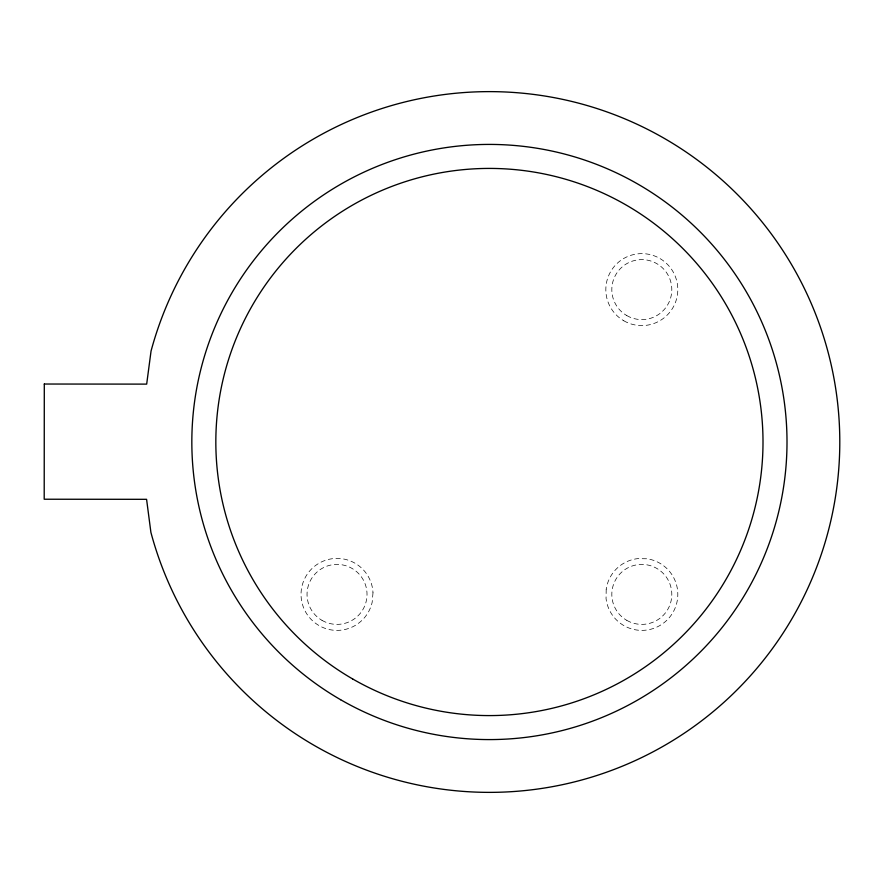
<?xml version="1.0" encoding="UTF-8"?>
<svg xmlns="http://www.w3.org/2000/svg" width="884" height="884" viewBox="0 0 884 884"><rect width="100%" height="100%" fill="white"/><g stroke="black" fill="none" stroke-linecap="round" stroke-linejoin="round"><path stroke-width="0.66" stroke-dasharray="4.42 3.31" d="M606.203 589.142L606.048 598.534A36.001 36.001 0 0 0 642.823 630.369A36.001 36.001 0 0 0 677.752 596.523A36.001 36.001 0 0 0 647.066 558.776L637.662 558.633A36.001 36.001 0 0 0 606.203 589.142M372.993 592.788L372.186 602.148A36.001 36.001 0 0 1 315.135 622.966A36.001 36.001 0 0 1 320.384 562.478A36.001 36.001 0 0 1 372.993 592.788M623.817 320.781A36.001 36.001 0 0 0 677.807 289.609A36.001 36.001 0 0 0 623.817 258.437A36.001 36.001 0 0 0 623.817 320.781M626.811 620.369A30.001 30.001 0 0 0 671.807 594.391A30.001 30.001 0 0 0 626.811 568.412A30.001 30.001 0 0 0 626.811 620.369M322.03 620.369A30.001 30.001 0 0 0 367.026 594.391A30.001 30.001 0 0 0 322.03 568.412A30.001 30.001 0 0 0 322.03 620.369M626.811 315.588A30.001 30.001 0 0 0 671.807 289.609A30.001 30.001 0 0 0 626.811 263.631A30.001 30.001 0 0 0 626.811 315.588"/><path stroke-width="1.33" d="M44.299 384.032L44.2 499.228L146.578 499.316L150.91 532.4A350.384 350.384 0 0 0 690.15 729.178A350.384 350.384 0 0 0 690.625 155.153A350.384 350.384 0 0 0 151.053 351.036L146.678 384.12L44.299 384.032M340.627 699.719A297.588 297.588 0 0 0 787.003 442A297.588 297.588 0 0 0 340.627 184.281A297.588 297.588 0 0 0 340.627 699.719M352.628 678.934A273.587 273.587 0 0 0 763.002 442A273.587 273.587 0 0 0 352.628 205.066A273.587 273.587 0 0 0 352.628 678.934"/></g></svg>
